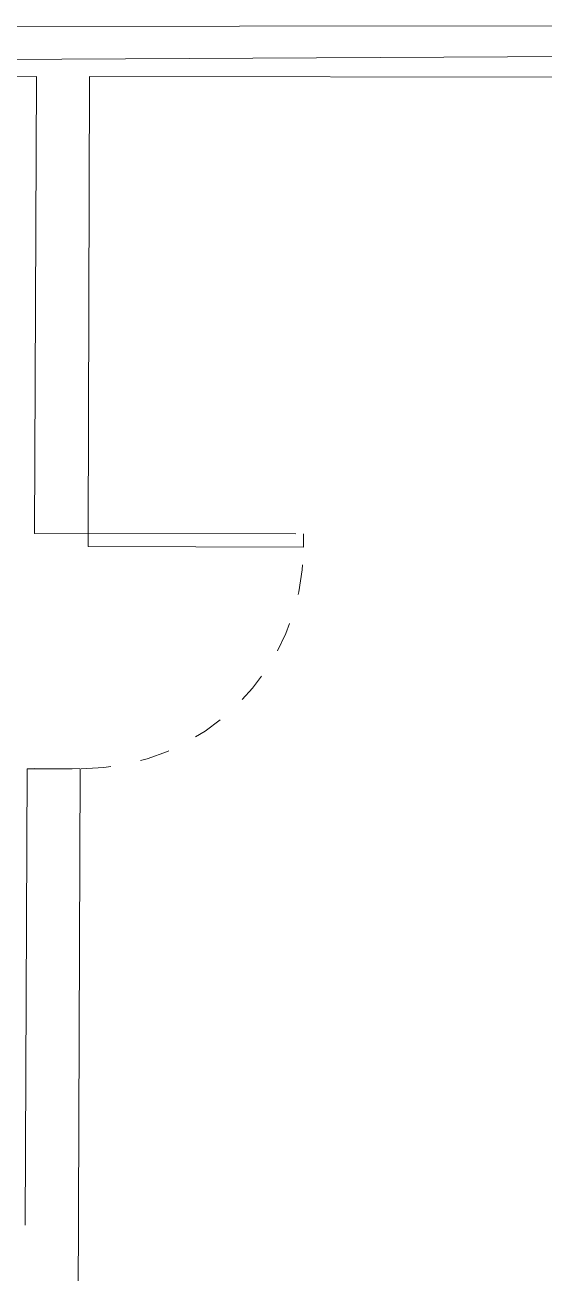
# Model space of a CAD drawing. Header units: inches. Extents: x 164.3 to 247.9, y 15.6 to 56.7.
# Drawn here: x 221.981 to 223.707, y 41.301 to 45.448 of the extents above; entities that cross this region are included whole.
import ezdxf

# ---------------------------------------------------------------- set-up
doc = ezdxf.new("R2010")
doc.units = ezdxf.units.IN
doc.header["$MEASUREMENT"] = 0
doc.linetypes.add('DASHED', pattern=[0.75, 0.5, -0.25])
for name, color, linetype, lineweight in [('7', 4, 'Continuous', 5), ('WALL 1 100', 250, 'Continuous', 9), ('провода', 1, 'Continuous', 5)]:
    doc.layers.add(name, color=color, linetype=linetype, lineweight=lineweight)
doc.layers.add('DOOR WINDOW 1 100', color=7, linetype='Continuous', lineweight=5, true_color=0x666666)

msp = doc.modelspace()

# ---------------------------------------------------------------- linework, layer by layer
at = {"layer": '7', "color": 8, "linetype": 'DASHED', "ltscale": 0.2}
msp.add_arc((222.169, 43.7151), 0.7382, 269.8762, 359.8762, dxfattribs=at)
at = {"layer": 'DOOR WINDOW 1 100'}
for p, q in [((222.0128, 43.7588), (222.0129, 43.8023)), ((222.1909, 43.7151), (222.1911, 43.8019)), ((222.0128, 43.7588), (222.8813, 43.757)), ((222.9074, 43.757), (222.9073, 43.7135)), ((222.9073, 43.7135), (222.1909, 43.7151)), ((222.0111, 42.9772), (222.1643, 42.9768)), ((222.1648, 42.9333), (222.1649, 42.9768))]:
    msp.add_line(p, q, dxfattribs=at)
at = {"layer": 'WALL 1 100', "color": 0}
for p, q in [((222.0197, 45.2765), (222.0127, 43.7596)), ((222.1958, 45.2765), (222.1909, 43.759)), ((222.1958, 45.2765), (227.9956, 45.2708)), ((221.9883, 42.9768), (221.9813, 41.4599)), ((221.9883, 42.9768), (222.1383, 42.9768)), ((222.1648, 42.9769), (222.1514, 39.6523))]:
    msp.add_line(p, q, dxfattribs=at)
for points in [[(209.2601, 45.4332), (228.0674, 45.4482)], [(209.431, 45.2615), (222.0197, 45.2765)]]:
    msp.add_lwpolyline(points, dxfattribs=at)
at = {"layer": 'провода', "color": 1}
msp.add_line((228.0719, 45.3642), (220.7846, 45.3283), dxfattribs=at)

doc.saveas('drawing.dxf')
